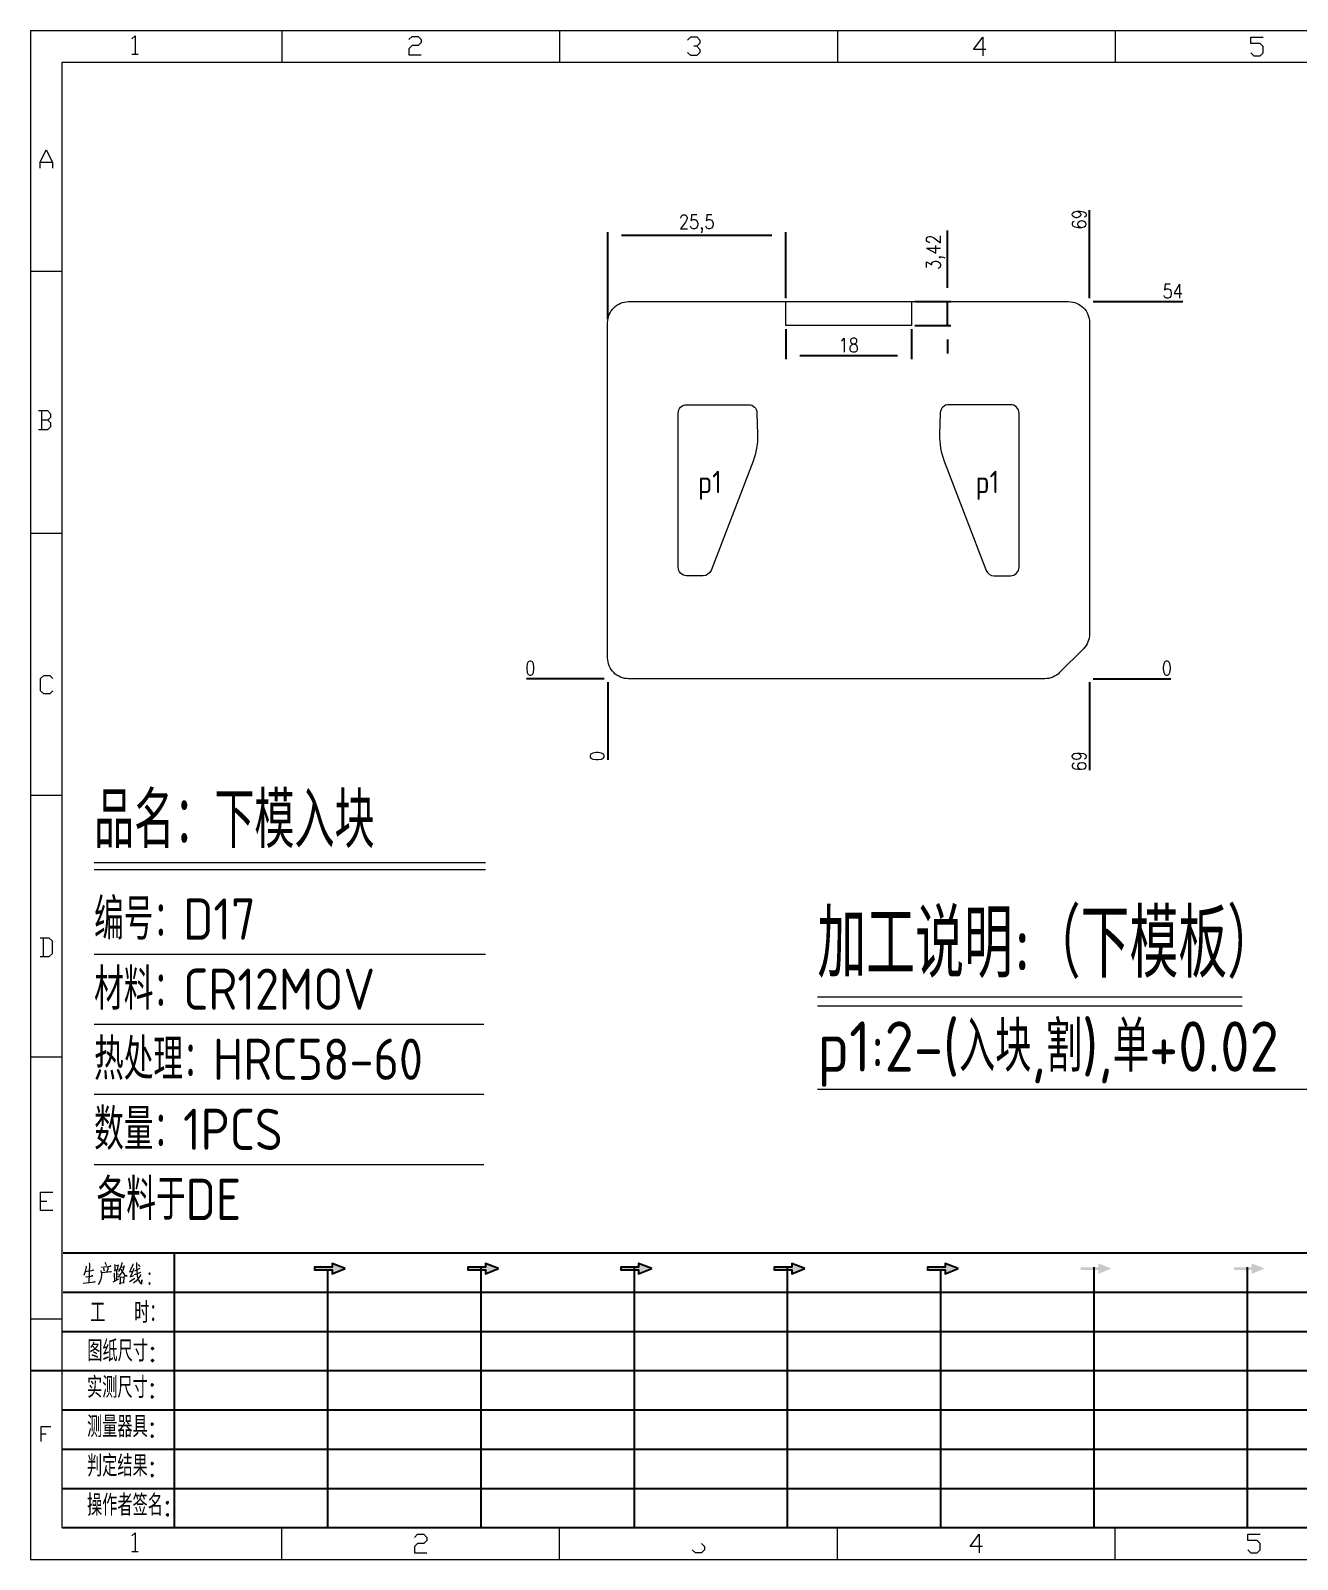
# Model space of a CAD drawing. Header units: millimetres. Extents: x 88508 to 142116, y -5268 to 20283.
# Drawn here: x 108847.6 to 109029, y 556.7 to 775.6 of the extents above; entities that cross this region are included whole.
import ezdxf
from ezdxf.enums import TextEntityAlignment as Align

# ---------------------------------------------------------------- set-up
doc = ezdxf.new("R2010")
doc.units = ezdxf.units.MM
for name, color, linetype in [('DIE_P', 2, 'Continuous'), ('DIM', 4, 'Continuous'), ('TEXT', 4, 'Continuous')]:
    doc.layers.add(name, color=color, linetype=linetype)
doc.styles.add('chinesef_fs', font='simplex.shx', dxfattribs={"bigfont": 'gbcbig.shx'})
doc.styles.add('gbenor', font='gbenor.shx', dxfattribs={"bigfont": 'gbcbig.shx'})
doc.styles.add('GBENOR_', font='gbenor.shx', dxfattribs={"bigfont": 'gbcbig'})
doc.styles.get("Standard").update_dxf_attribs({"font": 'txt.shx', "width": 0.85, "bigfont": 'ctxt.shx'})
doc.styles.add('TXT', font='txt.shx', dxfattribs={"width": 0.8, "bigfont": 'ctxt.shx'})
doc.dimstyles.new('T-2-WX', dxfattribs={"dimtxt": 2, "dimasz": 2, "dimexe": 0.5, "dimexo": 0.5, "dimgap": 0.5, "dimtad": 1, "dimtxsty": 'Standard', "dimblk": 'OPEN30', "dimcen": 0, "dimazin": 3, "dimtfac": 1, "dimtmove": 0, "dimatfit": 3, "dimldrblk": 'OPEN30', "dimlwd": -1, "dimlwe": -1})

# ---------------------------------------------------------------- blocks, each defined once
blk = doc.blocks.new('*D7711')
at = {"layer": 'Defpoints', "color": 0}
for p in [(108930.26, 682.81), (108999.26, 682.81), (109009.26, 682.81)]:
    blk.add_point(p, dxfattribs=at)
at = {"layer": 'DIM', "color": 0}
blk.add_line((108999.76, 682.81), (109010.89, 682.81), dxfattribs=at)
at = {"layer": 'DIM', "color": 0, "lineweight": 5, "insert": (109010.32, 684.31), "char_height": 2, "attachment_point": 5}
blk.add_mtext('0', dxfattribs=at)
blk = doc.blocks.new('_Open30')
blk = doc.blocks.new('*D7712')
at = {"layer": 'Defpoints', "color": 0}
for p in [(108999.26, 736.81), (109009.26, 736.81), (108930.26, 682.81)]:
    blk.add_point(p, dxfattribs=at)
at = {"layer": 'DIM', "color": 0}
for p, q in [((108999.76, 736.81), (109003.26, 736.81)), ((109003.26, 736.81), (109005.26, 736.81)), ((109005.26, 736.81), (109012.59, 736.81))]:
    blk.add_line(p, q, dxfattribs=at)
at = {"layer": 'DIM', "color": 0, "lineweight": 5, "insert": (109011.17, 738.31), "char_height": 2, "attachment_point": 5}
blk.add_mtext('54', dxfattribs=at)
blk = doc.blocks.new('*D7713')
at = {"layer": 'Defpoints', "color": 0}
for p in [(108920.26, 682.81), (108930.26, 682.81), (108930.26, 682.81)]:
    blk.add_point(p, dxfattribs=at)
at = {"layer": 'DIM', "color": 0}
blk.add_line((108929.76, 682.81), (108918.62, 682.81), dxfattribs=at)
at = {"layer": 'DIM', "color": 0, "lineweight": 5, "insert": (108919.19, 684.31), "char_height": 2, "attachment_point": 5}
blk.add_mtext('0', dxfattribs=at)
blk = doc.blocks.new('*D7714')
at = {"layer": 'Defpoints', "color": 0}
for p in [(108930.26, 682.81), (108999.26, 682.81), (108999.26, 672.81)]:
    blk.add_point(p, dxfattribs=at)
at = {"layer": 'DIM', "color": 0}
for p, q in [((108999.26, 682.31), (108999.26, 678.81)), ((108999.26, 678.81), (108999.26, 676.81)), ((108999.26, 676.81), (108999.26, 669.72))]:
    blk.add_line(p, q, dxfattribs=at)
at = {"layer": 'DIM', "color": 0, "lineweight": 5, "insert": (108997.76, 671.01), "char_height": 2, "attachment_point": 5, "rotation": 90}
blk.add_mtext('69', dxfattribs=at)
blk = doc.blocks.new('*D7715')
at = {"layer": 'Defpoints', "color": 0}
for p in [(108930.26, 682.81), (108930.26, 682.81), (108930.26, 672.81)]:
    blk.add_point(p, dxfattribs=at)
at = {"layer": 'DIM', "color": 0}
blk.add_line((108930.26, 682.31), (108930.26, 671.18), dxfattribs=at)
at = {"layer": 'DIM', "color": 0, "lineweight": 5, "insert": (108928.76, 671.74), "char_height": 2, "attachment_point": 5, "rotation": 90}
blk.add_mtext('0', dxfattribs=at)
blk = doc.blocks.new('*D7716')
at = {"layer": 'Defpoints', "color": 0}
for p in [(108999.26, 746.81), (108999.26, 736.81), (108930.26, 682.81)]:
    blk.add_point(p, dxfattribs=at)
at = {"layer": 'DIM', "color": 0}
for p, q in [((108999.26, 742.81), (108999.26, 749.9)), ((108999.26, 740.81), (108999.26, 742.81)), ((108999.26, 737.31), (108999.26, 740.81))]:
    blk.add_line(p, q, dxfattribs=at)
at = {"layer": 'DIM', "color": 0, "lineweight": 5, "insert": (108997.76, 748.6), "char_height": 2, "attachment_point": 5, "rotation": 90}
blk.add_mtext('69', dxfattribs=at)
blk = doc.blocks.new('*D7726')
at = {"layer": 'Defpoints', "color": 0}
for p in [(108930.26, 746.26), (108955.76, 736.81), (108930.26, 733.81)]:
    blk.add_point(p, dxfattribs=at)
at = {"layer": 'DIM', "color": 0}
for p, q in [((108930.26, 734.31), (108930.26, 746.76)), ((108955.76, 737.31), (108955.76, 746.76)), ((108953.76, 746.26), (108932.26, 746.26))]:
    blk.add_line(p, q, dxfattribs=at)
at = {"layer": 'DIM', "color": 0, "lineweight": 5, "insert": (108943.01, 747.95), "char_height": 2, "attachment_point": 5}
blk.add_mtext('25,5', dxfattribs=at)
blk = doc.blocks.new('*D7727')
at = {"layer": 'Defpoints', "color": 0}
for p in [(108955.76, 733.39), (108973.76, 733.39), (108973.76, 729.08)]:
    blk.add_point(p, dxfattribs=at)
at = {"layer": 'DIM', "color": 0}
for p, q in [((108955.76, 732.89), (108955.76, 728.58)), ((108973.76, 732.89), (108973.76, 728.58)), ((108957.76, 729.08), (108971.76, 729.08))]:
    blk.add_line(p, q, dxfattribs=at)
at = {"layer": 'DIM', "color": 0, "lineweight": 5, "insert": (108964.76, 730.58), "char_height": 2, "attachment_point": 5}
blk.add_mtext('18', dxfattribs=at)
blk = doc.blocks.new('*D7728')
at = {"layer": 'Defpoints', "color": 0}
for p in [(108973.76, 736.81), (108978.9, 736.81), (108973.76, 733.39)]:
    blk.add_point(p, dxfattribs=at)
at = {"layer": 'DIM', "color": 0}
for p, q in [((108978.9, 738.81), (108978.9, 746.99)), ((108974.26, 736.81), (108979.4, 736.81)), ((108978.9, 733.39), (108978.9, 736.81)), ((108974.26, 733.39), (108979.4, 733.39)), ((108978.9, 731.39), (108978.9, 729.39))]:
    blk.add_line(p, q, dxfattribs=at)
at = {"layer": 'DIM', "color": 0, "lineweight": 5, "insert": (108977.21, 743.9), "char_height": 2, "attachment_point": 5, "rotation": 90}
blk.add_mtext('3,42', dxfattribs=at)
blk = doc.blocks.new('U40')
for points in [[(351.8, 337.7), (351.8, 333.2), (367, 339.3), (351.8, 345.3), (351.8, 340.8), (331.2, 340.8), (331.2, 337.7)], [(545.7, 339.3), (530.6, 345.3), (530.6, 340.8), (509.9, 340.8), (509.9, 337.7), (530.6, 337.7), (530.6, 333.2)], [(724.5, 339.3), (709.3, 345.3), (709.3, 340.8), (688.7, 340.8), (688.7, 337.7), (709.3, 337.7), (709.3, 333.2)], [(903.3, 339.3), (888.1, 345.3), (888.1, 340.8), (867.5, 340.8), (867.5, 337.7), (888.1, 337.7), (888.1, 333.2)], [(1082.1, 339.3), (1066.9, 345.3), (1066.9, 340.8), (1046.3, 340.8), (1046.3, 337.7), (1066.9, 337.7), (1066.9, 333.2)], [(1245.7, 337.7), (1245.7, 333.2), (1260.9, 339.3), (1245.7, 345.3), (1245.7, 340.8), (1225.1, 340.8), (1225.1, 337.7)], [(1424.5, 337.7), (1424.5, 333.2), (1439.7, 339.3), (1424.5, 345.3), (1424.5, 340.8), (1403.8, 340.8), (1403.8, 337.7)]]:
    blk.add_hatch(color=3).paths.add_polyline_path(points)
at = {"color": 254, "lineweight": 18}
for p, q in [((0, 1783.5), (0, 0)), ((0, 1783.5), (2530.2, 1783.5)), ((941.1, 1783.5), (941.1, 1746.5)), ((1265.1, 1783.5), (1265.1, 1746.5)), ((37, 37), (37, 1746.5)), ((37, 1746.5), (2493.2, 1746.5)), ((0, 1502.7), (37, 1502.7)), ((0, 1197.2), (37, 1197.2)), ((0, 891.7), (37, 891.7)), ((0, 586.3), (37, 586.3)), ((0, 280.8), (37, 280.8)), ((37, 37), (2493.2, 37)), ((941.1, 0), (941.1, 37)), ((1265.1, 0), (1265.1, 37)), ((0, 0), (2530.2, 0))]:
    blk.add_line(p, q, dxfattribs=at)
at = {"color": 254, "linetype": 'Continuous', "lineweight": 18}
for p, q in [((293.1, 1783.5), (293.1, 1746.5)), ((617.1, 1783.5), (617.1, 1746.5)), ((293.1, 0), (293.1, 37)), ((617.1, 0), (617.1, 37))]:
    blk.add_line(p, q, dxfattribs=at)
for p, q in [((38, 357.6), (1598.2, 357.6)), ((38, 311.8), (1598.2, 311.8)), ((37.1, 266), (1598.2, 266)), ((0.1, 220.2), (1598.2, 220.2)), ((37.1, 174.4), (1598.2, 174.4)), ((37.1, 128.6), (1598.2, 128.6)), ((37.1, 82.8), (1598.2, 82.8))]:
    blk.add_line(p, q)
at = {"color": 254}
for p, q in [((167.8, 37), (167.8, 357.6)), ((525.5, 37), (525.5, 340.8)), ((704.3, 37), (704.3, 340.8)), ((883.1, 37), (883.1, 340.8)), ((1240.6, 37), (1240.6, 340.8)), ((1419.4, 37), (1419.4, 340.8)), ((346.7, 37), (346.7, 337.9)), ((1061.9, 37), (1061.9, 337.7)), ((1598.2, 37), (38, 37))]:
    blk.add_line(p, q, dxfattribs=at)
at = {"color": 92, "lineweight": 18}
for points in [[(118.3, 1773.7), (121.9, 1777.3), (121.9, 1755.8)], [(441.4, 1773.1), (445, 1776.7), (452.2, 1776.7), (455.8, 1773.1), (455.8, 1769.5), (452.2, 1765.9), (445, 1765.9), (441.4, 1762.3), (441.4, 1755.1), (455.8, 1755.1)], [(766.4, 1772.4), (770, 1776), (777.2, 1776), (780.8, 1772.4), (780.8, 1768.8), (777.2, 1765.2), (773.6, 1765.2)], [(1114.4, 1761.4), (1100, 1761.4), (1110.8, 1775.8), (1110.8, 1754.2)], [(1423.4, 1757.7), (1427, 1754.1), (1434.2, 1754.1), (1437.8, 1757.7), (1437.8, 1764.9), (1434.2, 1768.5), (1423.4, 1768.5), (1423.4, 1775.7), (1437.8, 1775.7)], [(118.3, 1755.8), (125.5, 1755.8)], [(777.2, 1765.2), (780.8, 1761.6), (780.8, 1758), (777.2, 1754.4), (770, 1754.4), (766.4, 1758)], [(11.1, 1622.8), (11.1, 1630), (18.3, 1644.4), (25.5, 1630), (25.5, 1622.8)], [(11.1, 1630), (25.5, 1630)], [(20, 1329), (23.6, 1332.6), (23.6, 1336.2), (20, 1339.8), (9.2, 1339.8)], [(12.8, 1339.8), (12.8, 1318.2)], [(9.2, 1318.2), (20, 1318.2), (23.6, 1321.8), (23.6, 1325.4), (20, 1329), (12.8, 1329)], [(26.1, 1013.2), (22.5, 1009.6), (15.3, 1009.6), (11.7, 1013.2), (11.7, 1027.6), (15.3, 1031.2), (22.5, 1031.2), (26.1, 1027.6)], [(11, 703.2), (21.8, 703.2), (25.4, 706.8), (25.4, 721.2), (21.8, 724.8), (11, 724.8)], [(14.6, 724.8), (14.6, 703.2)], [(26.1, 407), (11.7, 407), (11.7, 428.6), (26.1, 428.6)], [(11.7, 417.8), (18.9, 417.8)], [(12.3, 137.7), (12.3, 155), (23.8, 155)], [(12.3, 146.4), (18.1, 146.4)], [(118.3, 27.4), (121.9, 31), (121.9, 9.4)], [(447.9, 25.7), (451.5, 29.3), (458.7, 29.3), (462.3, 25.7), (462.3, 22.1), (458.7, 18.5), (451.5, 18.5), (447.9, 14.9), (447.9, 7.7), (462.3, 7.7)], [(782.7, 18.5), (786.3, 14.9), (786.3, 11.3), (782.7, 7.7), (775.5, 7.7), (771.9, 11.3)], [(1110.3, 14.9), (1095.9, 14.9), (1106.7, 29.3), (1106.7, 7.7)], [(1419.9, 11.3), (1423.5, 7.7), (1430.7, 7.7), (1434.3, 11.3), (1434.3, 18.5), (1430.7, 22.1), (1419.9, 22.1), (1419.9, 29.3), (1434.3, 29.3)], [(118.3, 9.4), (125.5, 9.4)]]:
    blk.add_lwpolyline(points, dxfattribs=at)
at = {"color": 92, "lineweight": 0}
for points in [[(65, 342.2), (64.8, 341), (64.1, 337.9), (63.6, 335.7), (62.8, 333.5), (62.1, 331.4)], [(68.4, 345.9), (68.7, 344.4), (68.1, 322.9)], [(82.6, 340.8), (93.7, 342.2), (93.3, 342.4), (92.4, 342)], [(86.1, 336.1), (86, 337.5), (85.3, 339.8)], [(86.7, 346.7), (87.9, 344.6), (88.3, 343)], [(90.3, 341), (90.4, 339.6), (89.1, 335.3)], [(97.8, 344), (98.1, 342.6), (98.1, 340.8), (98.1, 337.9), (98.1, 336.3), (98.2, 337.7), (102.1, 338.3), (101.8, 338.3), (102.1, 343.6), (102.1, 343.2), (102.1, 342.8), (98.2, 342.2)], [(105.5, 341.2), (105.9, 341), (109.6, 341.8), (109.3, 342.6), (108.5, 339.6), (107.6, 337.3), (106.9, 335.9), (105.9, 334.3), (104.3, 332), (103.1, 330.4), (101.9, 329.4)], [(106.6, 346.5), (106.5, 345.2), (105.1, 341.2), (104.2, 338.9), (103.1, 336.3), (102.6, 335.5)], [(104.9, 339.1), (105.3, 338.7), (107, 335.7), (108.6, 333.3), (109.9, 331.2), (110.3, 330.8), (112.6, 330.8), (110.2, 331.2), (109, 332.6)], [(119.3, 344.8), (119.1, 343.8), (116.8, 338.5), (115.4, 335.5), (119.3, 336.3)], [(120.3, 339.4), (118.1, 333.5), (116.4, 330), (116.1, 329.8), (120.5, 331.4)], [(121.7, 336.7), (127.7, 339.6)], [(123.4, 346.5), (123.5, 345.4), (123.5, 340.8), (123.8, 337.3), (124, 335.3), (124.2, 333.1), (124.5, 331), (124.8, 329), (125.2, 327.4), (125.9, 325.7), (126.9, 323.9), (127.9, 322.7), (128.9, 321.7), (129.6, 321.3), (129.9, 326.1), (129.4, 321.5)], [(127.7, 341.6), (127.2, 342.4), (125.7, 344.2)], [(61.4, 322.3), (68.2, 322.9), (75.3, 323.7), (74.9, 323.9), (73.8, 323.5)], [(63.8, 335.9), (73.4, 337.5), (73.1, 337.7), (72.5, 337.3)], [(64.5, 329.6), (64.8, 329.6), (65.1, 329.6), (72.5, 331), (71.9, 331), (70.9, 330.8)], [(82.6, 335.1), (82.6, 331.8), (82.3, 329), (81.9, 326.8), (81.2, 324.9), (80.3, 323.1), (79.6, 321.9), (78.8, 320.9)], [(93.3, 335.5), (94.1, 335.7), (94.3, 335.5), (82.6, 334.3), (82.6, 335.1), (82.2, 336.9)], [(96.5, 323.9), (102.8, 327.2)], [(97.2, 334.3), (97.5, 333.5), (97.7, 324.7)], [(100.2, 337.9), (100.1, 325.9)], [(100.2, 332.6), (102.4, 333.1)], [(104.2, 330), (104.5, 329), (104.5, 321.1), (104.3, 322.1), (104.5, 322.7), (109.2, 323.1), (108.6, 323.1), (109, 329.2), (109, 330), (109.3, 329.4), (108.6, 329.4), (104.6, 328.8)], [(115.3, 324.3), (121.5, 328.2)], [(128.2, 332.4), (128.1, 331.6), (126.9, 329.6), (125.8, 328), (124.5, 326.3), (123, 324.7), (121.4, 323.3), (120.1, 322.3)], [(121.4, 332.2), (128.8, 335.1)]]:
    blk.add_lwpolyline(points, dxfattribs=at)
for points in [[(367, 339.3), (351.8, 345.3), (351.8, 340.8), (331.2, 340.8), (331.2, 337.7), (351.8, 337.7), (351.8, 333.2), (367, 339.3)], [(545.7, 339.3), (530.6, 345.3), (530.6, 340.8), (509.9, 340.8), (509.9, 337.7), (530.6, 337.7), (530.6, 333.2), (545.7, 339.3)], [(724.5, 339.3), (709.3, 345.3), (709.3, 340.8), (688.7, 340.8), (688.7, 337.7), (709.3, 337.7), (709.3, 333.2), (724.5, 339.3)], [(903.3, 339.3), (888.1, 345.3), (888.1, 340.8), (867.5, 340.8), (867.5, 337.7), (888.1, 337.7), (888.1, 333.2), (903.3, 339.3)], [(1082.1, 339.3), (1066.9, 345.3), (1066.9, 340.8), (1046.3, 340.8), (1046.3, 337.7), (1066.9, 337.7), (1066.9, 333.2), (1082.1, 339.3)]]:
    blk.add_lwpolyline(points)
for points in [[(138.7, 332.4), (139.4, 333.5), (138.7, 334.5), (138, 333.5)], [(138.7, 320.9), (139.4, 321.9), (138.7, 322.9), (138, 321.9)]]:
    blk.add_lwpolyline(points, close=True, dxfattribs=at)
at = {"color": 3, "style": 'chinesef_fs'}
for s, p in [('工  时：', (69.5, 275.7)), ('图纸尺寸:', (66.2, 230.9)), ('实测尺寸:', (65.9, 188.4)), ('测量器具:', (65.9, 142.6)), ('判定结果:', (65.9, 96.8)), ('操作者签名:', (65.9, 51))]:
    blk.add_text(s, height=24.57, dxfattribs=at).set_placement(p)
at = {"lineweight": 18, "style": 'GBENOR_'}
blk.add_attdef('文档路径', (2126, 386.9), '', height=17.8, dxfattribs=at)
at = {"lineweight": 20, "style": 'TXT'}
for tag, height, p in [('18-**-**', 16.3, (1866.6, 256.2)), ('客户名称', 16.1, (1741.1, 134, 0)), ('料厚:', 16.1, (1741.3, 93.2, 0))]:
    blk.add_attdef(tag, text='', height=height, dxfattribs=at).set_placement(p, align=Align.MIDDLE)
for tag, p, height in [('88888', (1850.9, 207.5), 14.9), ('材质:', (1691.2, 168, 0), 16.1), ('核准', (1869.4, 127.5, 0), 16.1), ('设计', (1868.8, 88.3, 0), 16.1), ('绘图', (1868.2, 49.1, 0), 16.1)]:
    blk.add_attdef(tag, p, '', height=height, dxfattribs=at)
for tag, p, height, width in [('3', (2234.7, 206.9), 15.8, 0.7), ('4', (2234.7, 167.4), 15.8, 0.7), ('核准日期', (2041.1, 124.2, 0), 16.1, 0.68), ('设计日期', (2041.1, 84.5, 0), 16.1, 0.68), ('1', (2251.9, 85.9), 14.6, 0.7), ('绘图日期', (2040.9, 46.4, 0), 16.1, 0.68), ('2', (2235, 49.2), 14.6, 0.7)]:
    blk.add_attdef(tag, p, '', height=height, dxfattribs=dict(at, width=width))

msp = doc.modelspace()

# ---------------------------------------------------------------- linework, layer by layer
at = {"layer": 'DIE_P', "linetype": 'Continuous', "lineweight": 5}
msp.add_lwpolyline([(108930.256, 685.81), (108930.256, 733.81, -0.4142136), (108933.256, 736.81), (108996.256, 736.81, -0.4142136), (108999.256, 733.81), (108999.256, 689.224, -0.1989124), (108998.378, 687.103), (108994.963, 683.688, -0.1989124), (108992.842, 682.81), (108933.256, 682.81, -0.4142136)], format="xyb", close=True, dxfattribs=at)
at = {"layer": 'DIE_P', "lineweight": 5}
msp.add_lwpolyline([(108955.756, 736.81), (108973.756, 736.81), (108973.756, 733.391), (108955.756, 733.391)], close=True, dxfattribs=at)
at = {"layer": 'DIE_P', "color": 1, "linetype": 'Continuous', "lineweight": 5}
for points in [[(108940.357, 698.764), (108940.357, 714.303), (108940.357, 717.833), (108940.357, 720.856, -0.4142136), (108941.557, 722.056), (108950.425, 722.056, -0.4050649), (108951.624, 720.893), (108951.721, 717.793, -0.0999331), (108951.073, 713.969), (108945.061, 698.333, -0.3103563), (108943.941, 697.564), (108941.557, 697.564, -0.4142136)], [(108989.155, 698.764), (108989.155, 714.303), (108989.155, 717.833), (108989.155, 720.856, 0.4142136), (108987.955, 722.056), (108979.088, 722.056, 0.4050649), (108977.889, 720.893), (108977.791, 717.793, 0.0999331), (108978.439, 713.969), (108984.452, 698.333, 0.3103563), (108985.572, 697.564), (108987.955, 697.564, 0.4142136)]]:
    msp.add_lwpolyline(points, format="xyb", close=True, dxfattribs=at)
at = {"layer": 'DIM', "color": 4, "linetype": 'Continuous', "lineweight": 5}
for p, q in [((108856.724, 656.516), (108912.778, 656.516)), ((108856.724, 655.483), (108912.778, 655.483)), ((108856.724, 643.382), (108912.778, 643.382)), ((108856.724, 633.346), (108912.535, 633.346)), ((108856.724, 623.311), (108912.535, 623.311)), ((108856.724, 613.275), (108912.535, 613.275))]:
    msp.add_line(p, q, dxfattribs=at)
at = {"layer": 'TEXT', "color": 3, "lineweight": 5}
for p, q in [((108960.283, 637.243), (109021.109, 637.243)), ((108960.283, 635.983), (109021.109, 635.983)), ((108960.283, 624.031), (109039.499, 624.031))]:
    msp.add_line(p, q, dxfattribs=at)

# ---------------------------------------------------------------- block references
at = {"lineweight": 5, "ltscale": 3, "xscale": 0.1227455861369059, "yscale": 0.1227455861369059, "zscale": 0.1227455861369059}
msp.add_blockref('U40', (108847.631, 556.708), dxfattribs=at)

# ---------------------------------------------------------------- texts
at = {"layer": 'DIM', "color": 3, "linetype": 'Continuous', "lineweight": 5, "style": 'gbenor'}
for s, height, p in [('品名：下模入块', 7.9693, (108856.724, 658.582)), ('编号：D17', 5.9032, (108856.724, 645.448)), ('材料：CR12MOV', 5.9032, (108856.724, 635.412)), ('热处理：HRC58-60', 5.90321, (108856.724, 625.377)), ('数量：1PCS', 5.9032, (108856.724, 615.341)), ('备料于DE', 5.9032, (108857.084, 605.306))]:
    msp.add_text(s, height=height, dxfattribs=at).set_placement(p)
at = {"layer": 'TEXT', "color": 4, "lineweight": 5, "style": 'gbenor'}
for p in [(108944.897, 710.992), (108984.616, 710.992)]:
    msp.add_text('p1', height=3.2, dxfattribs=at).set_placement(p, align=Align.MIDDLE_CENTER)
for s, height, p in [('加工说明:（下模板）', 9.72, (108960.283, 640.015)), ('p1:2-(入块,割),单+0.02', 7.2, (108960.283, 626.551))]:
    msp.add_text(s, height=height, dxfattribs=at).set_placement(p)

# ---------------------------------------------------------------- dimensions: what is measured, and where the dimension line sits
at = {"layer": 'DIM', "color": 4, "lineweight": 5}
for feature_location, offset, dtype, origin, picture, middle in [((108999.256, 736.81), (0, 10), 1, (108930.256, 682.81), '*D7716', (108997.756, 748.605)), ((108999.256, 736.81), (10, 0), 0, (108930.256, 682.81), '*D7712', (109011.173, 738.31)), ((108930.256322289, 682.809747865), (-10, 0), 0, (108930.256322289, 682.809747865), '*D7713', (108919.189655622, 684.309747865)), ((108999.256322309, 682.809747865), (10, 0), 0, (108930.256322289, 682.809747865), '*D7711', (109010.322988975, 684.309747865)), ((108930.256322289, 682.809747865), (0, -10), 1, (108930.256322289, 682.809747865), '*D7715', (108928.756322289, 671.743081199)), ((108999.256, 682.81), (0, -10), 1, (108930.256, 682.81), '*D7714', (108997.756, 671.015))]:
    dim = msp.add_ordinate_dim(feature_location=feature_location, offset=offset, dtype=dtype, origin=origin, dimstyle='T-2-WX', dxfattribs=at)
    dim.commit()
    dim.dimension.update_dxf_attribs({"geometry": picture, "text_midpoint": middle})
for base, p1, p2, picture, middle in [((108930.256, 746.256), (108955.756, 736.81), (108930.256, 733.81), '*D7726', (108943.006, 747.946)), ((108973.756, 729.076), (108955.756, 733.391), (108973.756, 733.391), '*D7727', (108964.756, 730.576))]:
    dim = msp.add_linear_dim(base=base, p1=p1, p2=p2, dimstyle='T-2-WX', dxfattribs=at)
    dim.commit()
    dim.dimension.update_dxf_attribs({"geometry": picture, "text_midpoint": middle})
dim = msp.add_linear_dim(base=(108978.904, 736.81), p1=(108973.756, 733.391), p2=(108973.756, 736.81), angle=90, dimstyle='T-2-WX', dxfattribs=at)
dim.commit()
dim.dimension.update_dxf_attribs({"geometry": '*D7728', "text_midpoint": (108977.214, 743.9)})

doc.saveas('drawing.dxf')
